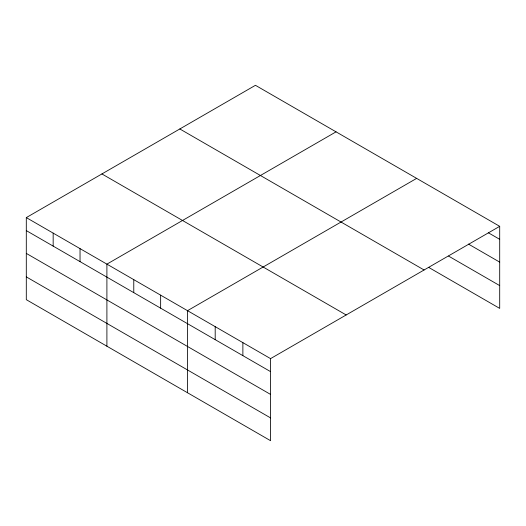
<?xml version="1.0" encoding="UTF-8"?>
<svg xmlns="http://www.w3.org/2000/svg" width="526" height="526" viewBox="0 0 526 526"><rect width="100%" height="100%" fill="white"/><g stroke="black" fill="none" stroke-linecap="round" stroke-linejoin="round"><path stroke-width="0.79" d="M270.561 394.415L270.561 358.62L26.3 217.6L26.3 299.669L270.561 440.696L270.561 394.415L26.3 253.394M428.716 267.418L499.7 308.4L499.7 226.331L255.439 85.304L26.3 217.6M336.048 131.842L106.903 264.137L106.903 346.207M416.651 178.38L187.512 310.675L187.512 392.744M270.561 358.62L499.7 226.331M488.345 232.775L499.7 239.33M468.469 244.09L499.7 262.126M448.593 256.103L499.7 285.605M179.826 128.962L424.081 269.983M101.919 173.942L346.174 314.962M26.3 230.598L270.561 371.626M26.3 276.88L270.561 417.9M242.874 342.636L242.874 355.642M215.193 326.659L215.193 339.658M160.64 295.165L160.64 308.164M133.775 279.648L133.775 292.653M80.037 248.627L80.037 261.626M53.165 233.11L53.165 246.115"/></g></svg>
